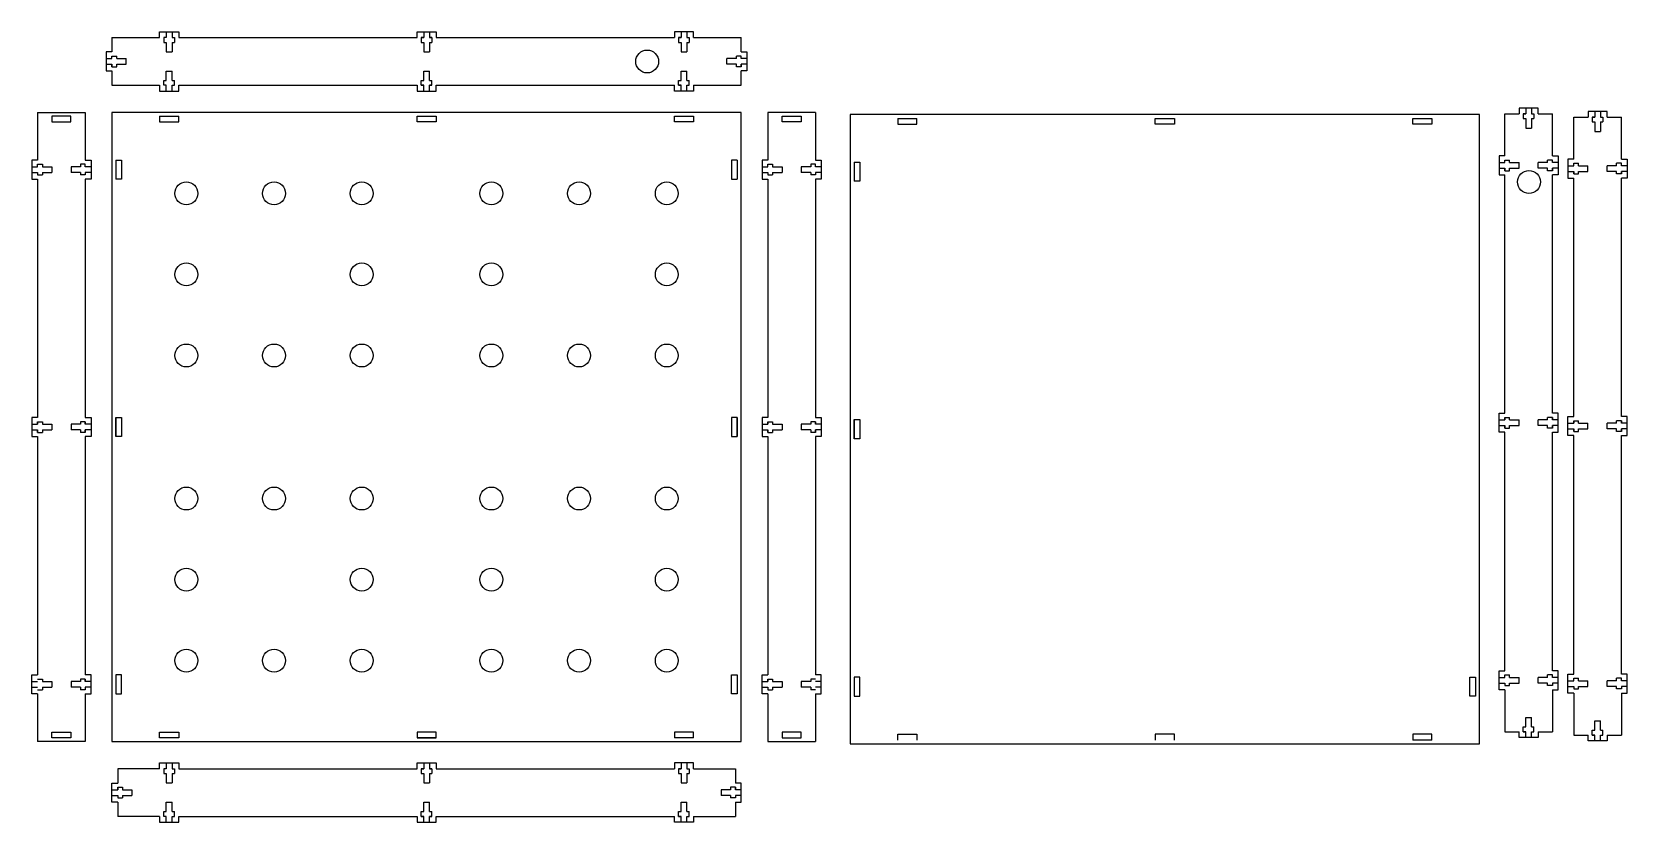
# Model space of a CAD drawing. Header units: millimetres. Extents: x -47 to 790, y -47 to 367.
import ezdxf

# ---------------------------------------------------------------- set-up
doc = ezdxf.new("R2010")
doc.units = ezdxf.units.MM

msp = doc.modelspace()

# ---------------------------------------------------------------- linework, layer by layer
for p, q in [((-5, 364.18), (-5, 356.68)), ((-5, 364.18), (20, 364.18)), ((23.5, 364.18), (22.2, 364.18)), ((22.2, 364.18), (22.2, 361.68)), ((22.2, 361.68), (23.5, 361.68)), ((23.5, 367.18), (23.5, 364.18)), ((23.5, 361.68), (23.5, 358.68)), ((26.5, 367.18), (26.5, 364.18)), ((26.5, 364.18), (27.79, 364.18)), ((26.5, 361.68), (27.79, 361.68)), ((26.5, 361.68), (26.5, 358.68)), ((27.79, 364.18), (27.79, 361.68)), ((30, 364.18), (155, 364.18)), ((158.5, 364.18), (157.2, 364.18)), ((158.5, 364.18), (157.2, 364.18)), ((157.2, 364.18), (157.2, 361.68)), ((157.2, 361.68), (158.5, 361.68)), ((158.5, 367.18), (161.5, 367.18)), ((158.5, 367.18), (158.5, 364.18)), ((158.5, 361.68), (158.5, 358.68)), ((161.5, 367.18), (161.5, 364.18)), ((162.79, 364.18), (161.5, 364.18)), ((161.5, 364.18), (162.79, 364.18)), ((161.5, 361.68), (162.79, 361.68)), ((161.5, 361.68), (161.5, 358.68)), ((162.79, 364.18), (162.79, 361.68)), ((165, 364.18), (290, 364.18)), ((293.5, 364.18), (292.2, 364.18)), ((292.2, 364.18), (292.2, 361.68)), ((292.2, 361.68), (293.5, 361.68)), ((293.5, 367.18), (293.5, 364.18)), ((293.5, 361.68), (293.5, 358.68)), ((296.5, 367.18), (296.5, 364.18)), ((296.5, 361.68), (297.79, 361.68)), ((296.5, 361.68), (296.5, 358.68)), ((297.79, 364.18), (297.79, 361.68)), ((300, 364.18), (325, 364.18)), ((325, 356.68), (325, 364.18)), ((-8, 353.18), (-5, 353.18)), ((-5, 353.18), (-5, 354.47)), ((-5, 354.47), (-2.5, 354.47)), ((-2.5, 353.18), (-2.5, 354.47)), ((-2.5, 353.18), (0.5, 353.18)), ((0.5, 353.18), (2.49, 353.18)), ((2.49, 350.18), (2.49, 353.18)), ((23.5, 358.68), (23.5, 356.69)), ((23.5, 356.69), (26.5, 356.69)), ((26.5, 358.68), (26.5, 356.69)), ((158.5, 358.68), (158.5, 356.69)), ((158.5, 356.69), (161.5, 356.69)), ((161.5, 358.68), (161.5, 356.69)), ((293.5, 358.68), (293.5, 356.69)), ((293.5, 356.69), (296.5, 356.69)), ((296.5, 358.68), (296.5, 356.69)), ((317.51, 350.18), (317.51, 353.18)), ((319.5, 353.18), (317.51, 353.18)), ((322.5, 353.18), (319.5, 353.18)), ((322.5, 353.18), (322.5, 354.47)), ((325, 354.47), (322.5, 354.47)), ((325, 353.18), (325, 354.47)), ((328, 353.18), (325, 353.18)), ((-8, 350.18), (-5, 350.18)), ((-5, 350.18), (-5, 348.88)), ((-5, 348.88), (-2.5, 348.88)), ((-5, 346.68), (-5, 339.18)), ((-2.5, 348.88), (-2.5, 350.18)), ((-2.5, 350.18), (0.5, 350.18)), ((0.5, 350.18), (2.49, 350.18)), ((23.5, 346.67), (26.5, 346.67)), ((23.5, 344.68), (23.5, 346.67)), ((23.5, 341.68), (23.5, 344.68)), ((26.5, 344.68), (26.5, 346.67)), ((26.5, 341.68), (26.5, 344.68)), ((158.5, 346.67), (161.5, 346.67)), ((158.5, 344.68), (158.5, 346.67)), ((158.5, 341.68), (158.5, 344.68)), ((161.5, 344.68), (161.5, 346.67)), ((161.5, 341.68), (161.5, 344.68)), ((293.5, 346.67), (296.5, 346.67)), ((293.5, 344.68), (293.5, 346.67)), ((293.5, 341.68), (293.5, 344.68)), ((296.5, 344.68), (296.5, 346.67)), ((296.5, 341.68), (296.5, 344.68)), ((319.5, 350.18), (317.51, 350.18)), ((322.5, 350.18), (319.5, 350.18)), ((322.5, 348.88), (322.5, 350.18)), ((325, 348.88), (322.5, 348.88)), ((325, 350.18), (325, 348.88)), ((328, 350.18), (325, 350.18)), ((325, 339.18), (325, 346.68)), ((-5, 339.18), (20, 339.18)), ((22.2, 341.68), (23.5, 341.68)), ((22.2, 339.18), (22.2, 341.68)), ((23.5, 339.18), (22.2, 339.18)), ((23.5, 336.18), (23.5, 339.18)), ((26.5, 341.68), (27.79, 341.68)), ((26.5, 339.18), (27.79, 339.18)), ((26.5, 336.18), (26.5, 339.18)), ((27.79, 339.18), (27.79, 341.68)), ((157.2, 341.68), (158.5, 341.68)), ((157.2, 339.18), (157.2, 341.68)), ((158.5, 339.18), (157.2, 339.18)), ((158.5, 339.18), (157.2, 339.18)), ((158.5, 336.18), (158.5, 339.18)), ((158.5, 336.18), (161.5, 336.18)), ((161.5, 341.68), (162.79, 341.68)), ((162.79, 339.18), (161.5, 339.18)), ((161.5, 339.18), (162.79, 339.18)), ((161.5, 336.18), (161.5, 339.18)), ((162.79, 339.18), (162.79, 341.68)), ((292.2, 341.68), (293.5, 341.68)), ((292.2, 339.18), (292.2, 341.68)), ((293.5, 339.18), (292.2, 339.18)), ((293.5, 336.18), (293.5, 339.18)), ((296.5, 341.68), (297.79, 341.68)), ((296.5, 339.18), (297.79, 339.18)), ((296.5, 336.18), (296.5, 339.18)), ((297.79, 339.18), (297.79, 341.68)), ((300, 339.18), (325, 339.18)), ((736.52, 327.21), (736.52, 324.21)), ((739.52, 327.21), (739.52, 324.21)), ((-44, 325), (-19, 325)), ((-44, 325), (-44, 300)), ((-26.5, 323), (-36.5, 323)), ((-19, 325), (-19, 300)), ((20, 323), (30, 323)), ((155, 323), (165, 323)), ((155, 323), (165, 323)), ((161.5, 320), (158.5, 320)), ((290, 323), (300, 323)), ((364, 325), (339, 325)), ((339, 325), (339, 300)), ((346.5, 323), (356.5, 323)), ((364, 325), (364, 300)), ((407.23, 321.85), (417.23, 321.85)), ((542.23, 321.85), (552.23, 321.85)), ((542.23, 321.85), (552.23, 321.85)), ((548.73, 318.85), (545.73, 318.85)), ((677.23, 321.85), (687.23, 321.85)), ((725.52, 302.21), (725.52, 324.21)), ((725.52, 324.21), (733.02, 324.21)), ((736.52, 324.21), (735.22, 324.21)), ((735.22, 324.21), (735.22, 321.71)), ((735.22, 321.71), (736.52, 321.71)), ((736.52, 321.71), (736.52, 318.71)), ((736.52, 318.71), (736.52, 316.72)), ((739.52, 324.21), (740.81, 324.21)), ((739.52, 321.71), (740.81, 321.71)), ((739.52, 321.71), (739.52, 318.71)), ((739.52, 318.71), (739.52, 316.72)), ((740.81, 324.21), (740.81, 321.71)), ((743.02, 324.21), (750.52, 324.21)), ((750.52, 302.21), (750.52, 324.21)), ((761.7, 300.47), (761.7, 322.47)), ((761.7, 322.47), (769.2, 322.47)), ((772.7, 322.47), (771.4, 322.47)), ((771.4, 322.47), (771.4, 319.97)), ((771.4, 319.97), (772.7, 319.97)), ((772.7, 325.47), (772.7, 322.47)), ((772.7, 319.97), (772.7, 316.97)), ((775.7, 325.47), (775.7, 322.47)), ((775.7, 322.47), (776.99, 322.47)), ((775.7, 319.97), (776.99, 319.97)), ((775.7, 319.97), (775.7, 316.97)), ((776.99, 322.47), (776.99, 319.97)), ((779.2, 322.47), (786.7, 322.47)), ((786.7, 300.47), (786.7, 322.47)), ((736.52, 316.72), (739.52, 316.72)), ((772.7, 316.97), (772.7, 314.98)), ((772.7, 314.98), (775.7, 314.98)), ((775.7, 316.97), (775.7, 314.98)), ((-47, 296.5), (-44, 296.5)), ((-47, 293.5), (-44, 293.5)), ((-44, 296.5), (-44, 297.79)), ((-44, 297.79), (-41.5, 297.79)), ((-44, 293.5), (-44, 292.2)), ((-41.5, 297.79), (-41.5, 296.5)), ((-41.5, 296.5), (-38.5, 296.5)), ((-41.5, 293.5), (-41.5, 292.2)), ((-41.5, 293.5), (-38.5, 293.5)), ((-38.5, 296.5), (-36.51, 296.5)), ((-38.5, 293.5), (-36.51, 293.5)), ((-36.51, 296.5), (-36.51, 293.5)), ((-26.49, 296.5), (-26.49, 293.5)), ((-24.5, 296.5), (-26.49, 296.5)), ((-24.5, 293.5), (-26.49, 293.5)), ((-21.5, 296.5), (-24.5, 296.5)), ((-21.5, 293.5), (-24.5, 293.5)), ((-21.5, 297.79), (-21.5, 296.5)), ((-19, 297.79), (-21.5, 297.79)), ((-21.5, 293.5), (-21.5, 292.2)), ((-19, 296.5), (-19, 297.79)), ((-16, 296.5), (-19, 296.5)), ((-19, 293.5), (-19, 292.2)), ((-16, 293.5), (-19, 293.5)), ((-3, 300), (-3, 290)), ((323, 300), (323, 290)), ((336, 296.5), (339, 296.5)), ((336, 293.5), (339, 293.5)), ((339, 296.5), (339, 297.79)), ((339, 297.79), (341.5, 297.79)), ((339, 293.5), (339, 292.2)), ((341.5, 297.79), (341.5, 296.5)), ((341.5, 296.5), (344.5, 296.5)), ((341.5, 293.5), (341.5, 292.2)), ((341.5, 293.5), (344.5, 293.5)), ((344.5, 296.5), (346.49, 296.5)), ((344.5, 293.5), (346.49, 293.5)), ((346.49, 296.5), (346.49, 293.5)), ((356.51, 296.5), (356.51, 293.5)), ((358.5, 296.5), (356.51, 296.5)), ((358.5, 293.5), (356.51, 293.5)), ((361.5, 296.5), (358.5, 296.5)), ((361.5, 293.5), (358.5, 293.5)), ((361.5, 297.79), (361.5, 296.5)), ((364, 297.79), (361.5, 297.79)), ((361.5, 293.5), (361.5, 292.2)), ((364, 296.5), (364, 297.79)), ((367, 296.5), (364, 296.5)), ((364, 293.5), (364, 292.2)), ((367, 293.5), (364, 293.5)), ((384.23, 298.85), (384.23, 288.85)), ((722.52, 298.71), (725.52, 298.71)), ((722.52, 295.71), (725.52, 295.71)), ((725.52, 298.71), (725.52, 300)), ((725.52, 300), (728.02, 300)), ((725.52, 295.71), (725.52, 294.41)), ((725.52, 294.41), (728.02, 294.41)), ((728.02, 298.71), (728.02, 300)), ((728.02, 298.71), (731.02, 298.71)), ((728.02, 294.41), (728.02, 295.71)), ((728.02, 295.71), (731.02, 295.71)), ((731.02, 298.71), (733.01, 298.71)), ((731.02, 295.71), (733.01, 295.71)), ((733.01, 295.71), (733.01, 298.71)), ((743.03, 295.71), (743.03, 298.71)), ((745.02, 298.71), (743.03, 298.71)), ((745.02, 295.71), (743.03, 295.71)), ((748.02, 298.71), (745.02, 298.71)), ((748.02, 295.71), (745.02, 295.71)), ((748.02, 298.71), (748.02, 300)), ((750.52, 300), (748.02, 300)), ((748.02, 294.41), (748.02, 295.71)), ((750.52, 294.41), (748.02, 294.41)), ((753.52, 298.71), (750.52, 298.71)), ((750.52, 295.71), (750.52, 294.41)), ((753.52, 295.71), (750.52, 295.71)), ((758.7, 296.97), (761.7, 296.97)), ((758.7, 293.97), (761.7, 293.97)), ((761.7, 296.97), (761.7, 298.27)), ((761.7, 298.27), (764.2, 298.27)), ((761.7, 293.97), (761.7, 292.68)), ((764.2, 296.97), (764.2, 298.27)), ((764.2, 296.97), (767.2, 296.97)), ((764.2, 292.68), (764.2, 293.97)), ((764.2, 293.97), (767.2, 293.97)), ((767.2, 296.97), (769.19, 296.97)), ((767.2, 293.97), (769.19, 293.97)), ((769.19, 293.97), (769.19, 296.97)), ((779.21, 293.97), (779.21, 296.97)), ((781.2, 296.97), (779.21, 296.97)), ((781.2, 293.97), (779.21, 293.97)), ((784.2, 296.97), (781.2, 296.97)), ((784.2, 293.97), (781.2, 293.97)), ((784.2, 296.97), (784.2, 298.27)), ((786.7, 298.27), (784.2, 298.27)), ((784.2, 292.68), (784.2, 293.97)), ((789.7, 296.97), (786.7, 296.97)), ((786.7, 293.97), (786.7, 292.68)), ((789.7, 293.97), (786.7, 293.97)), ((-44, 292.2), (-41.5, 292.2)), ((-44, 290), (-44, 165)), ((-19, 292.2), (-21.5, 292.2)), ((339, 292.2), (341.5, 292.2)), ((364, 292.2), (361.5, 292.2)), ((364, 290), (364, 165)), ((750.52, 167.21), (750.52, 292.21)), ((761.7, 292.68), (764.2, 292.68)), ((786.7, 292.68), (784.2, 292.68)), ((786.7, 165.47), (786.7, 290.47)), ((-47, 161.5), (-47, 158.5)), ((-47, 161.5), (-44, 161.5)), ((-44, 161.5), (-44, 162.79)), ((-44, 161.5), (-44, 162.79)), ((-44, 162.79), (-41.5, 162.79)), ((-41.5, 162.79), (-41.5, 161.5)), ((-41.5, 161.5), (-38.5, 161.5)), ((-38.5, 161.5), (-36.51, 161.5)), ((-36.51, 161.5), (-36.51, 158.5)), ((-26.49, 161.5), (-26.49, 158.5)), ((-24.5, 161.5), (-26.49, 161.5)), ((-21.5, 161.5), (-24.5, 161.5)), ((-21.5, 162.79), (-21.5, 161.5)), ((-19, 162.79), (-21.5, 162.79)), ((-19, 161.5), (-19, 162.79)), ((-19, 161.5), (-19, 162.79)), ((-16, 161.5), (-19, 161.5)), ((-16, 161.5), (-16, 158.5)), ((-3, 155), (-3, 165)), ((-3, 165), (-3, 155)), ((0, 161.5), (0, 158.5)), ((320, 161.5), (320, 158.5)), ((323, 155), (323, 165)), ((323, 165), (323, 155)), ((336, 161.5), (336, 158.5)), ((336, 161.5), (339, 161.5)), ((339, 161.5), (339, 162.79)), ((339, 162.79), (341.5, 162.79)), ((339, 161.5), (339, 162.79)), ((341.5, 162.79), (341.5, 161.5)), ((341.5, 161.5), (344.5, 161.5)), ((344.5, 161.5), (346.49, 161.5)), ((346.49, 161.5), (346.49, 158.5)), ((356.51, 161.5), (356.51, 158.5)), ((358.5, 161.5), (356.51, 161.5)), ((361.5, 161.5), (358.5, 161.5)), ((361.5, 162.79), (361.5, 161.5)), ((364, 162.79), (361.5, 162.79)), ((364, 161.5), (364, 162.79)), ((364, 161.5), (364, 162.79)), ((367, 161.5), (364, 161.5)), ((367, 161.5), (367, 158.5)), ((384.23, 153.85), (384.23, 163.85)), ((384.23, 163.85), (384.23, 153.85)), ((387.23, 160.35), (387.23, 157.35)), ((722.52, 160.71), (722.52, 163.71)), ((722.52, 163.71), (725.52, 163.71)), ((722.52, 160.71), (725.52, 160.71)), ((725.52, 165), (725.52, 163.71)), ((725.52, 163.71), (725.52, 165)), ((725.52, 165), (728.02, 165)), ((725.52, 160.71), (725.52, 159.41)), ((725.52, 160.71), (725.52, 159.41)), ((725.52, 159.41), (728.02, 159.41)), ((728.02, 163.71), (728.02, 165)), ((728.02, 163.71), (731.02, 163.71)), ((728.02, 159.41), (728.02, 160.71)), ((728.02, 160.71), (731.02, 160.71)), ((731.02, 163.71), (733.01, 163.71)), ((731.02, 160.71), (733.01, 160.71)), ((733.01, 160.71), (733.01, 163.71)), ((743.03, 160.71), (743.03, 163.71)), ((745.02, 163.71), (743.03, 163.71)), ((745.02, 160.71), (743.03, 160.71)), ((748.02, 163.71), (745.02, 163.71)), ((748.02, 160.71), (745.02, 160.71)), ((748.02, 163.71), (748.02, 165)), ((750.52, 165), (748.02, 165)), ((748.02, 159.41), (748.02, 160.71)), ((750.52, 159.41), (748.02, 159.41)), ((750.52, 165), (750.52, 163.71)), ((750.52, 163.71), (750.52, 165)), ((753.52, 163.71), (750.52, 163.71)), ((750.52, 160.71), (750.52, 159.41)), ((750.52, 160.71), (750.52, 159.41)), ((753.52, 160.71), (750.52, 160.71)), ((753.52, 160.71), (753.52, 163.71)), ((758.7, 158.97), (758.7, 161.97)), ((758.7, 161.97), (761.7, 161.97)), ((761.7, 163.27), (761.7, 161.97)), ((761.7, 161.97), (761.7, 163.27)), ((761.7, 163.27), (764.2, 163.27)), ((764.2, 161.97), (764.2, 163.27)), ((764.2, 161.97), (767.2, 161.97)), ((767.2, 161.97), (769.19, 161.97)), ((769.19, 158.97), (769.19, 161.97)), ((779.21, 158.97), (779.21, 161.97)), ((781.2, 161.97), (779.21, 161.97)), ((784.2, 161.97), (781.2, 161.97)), ((784.2, 161.97), (784.2, 163.27)), ((786.7, 163.27), (784.2, 163.27)), ((786.7, 163.27), (786.7, 161.97)), ((786.7, 161.97), (786.7, 163.27)), ((789.7, 161.97), (786.7, 161.97)), ((789.7, 158.97), (789.7, 161.97)), ((-47, 158.5), (-44, 158.5)), ((-44, 157.2), (-44, 158.5)), ((-44, 158.5), (-44, 157.2)), ((-44, 157.2), (-41.5, 157.2)), ((-44, 155), (-44, 30)), ((-41.5, 158.5), (-41.5, 157.2)), ((-41.5, 158.5), (-38.5, 158.5)), ((-38.5, 158.5), (-36.51, 158.5)), ((-24.5, 158.5), (-26.49, 158.5)), ((-21.5, 158.5), (-24.5, 158.5)), ((-21.5, 158.5), (-21.5, 157.2)), ((-19, 157.2), (-21.5, 157.2)), ((-19, 157.2), (-19, 158.5)), ((-19, 158.5), (-19, 157.2)), ((-16, 158.5), (-19, 158.5)), ((336, 158.5), (339, 158.5)), ((339, 157.2), (339, 158.5)), ((339, 158.5), (339, 157.2)), ((339, 157.2), (341.5, 157.2)), ((341.5, 158.5), (341.5, 157.2)), ((341.5, 158.5), (344.5, 158.5)), ((344.5, 158.5), (346.49, 158.5)), ((358.5, 158.5), (356.51, 158.5)), ((361.5, 158.5), (358.5, 158.5)), ((361.5, 158.5), (361.5, 157.2)), ((364, 157.2), (361.5, 157.2)), ((364, 157.2), (364, 158.5)), ((364, 158.5), (364, 157.2)), ((367, 158.5), (364, 158.5)), ((364, 155), (364, 30)), ((750.52, 32.21), (750.52, 157.21)), ((758.7, 158.97), (761.7, 158.97)), ((761.7, 158.97), (761.7, 157.68)), ((761.7, 158.97), (761.7, 157.68)), ((761.7, 157.68), (764.2, 157.68)), ((764.2, 157.68), (764.2, 158.97)), ((764.2, 158.97), (767.2, 158.97)), ((767.2, 158.97), (769.19, 158.97)), ((781.2, 158.97), (779.21, 158.97)), ((784.2, 158.97), (781.2, 158.97)), ((784.2, 157.68), (784.2, 158.97)), ((786.7, 157.68), (784.2, 157.68)), ((786.7, 158.97), (786.7, 157.68)), ((786.7, 158.97), (786.7, 157.68)), ((789.7, 158.97), (786.7, 158.97)), ((786.7, 30.47), (786.7, 155.47)), ((-47, 26.5), (-44, 26.5)), ((-44, 27.79), (-41.5, 27.79)), ((-41.5, 27.79), (-41.5, 26.5)), ((-41.5, 26.5), (-38.5, 26.5)), ((-38.5, 26.5), (-36.51, 26.5)), ((-36.51, 26.5), (-36.51, 23.5)), ((-26.49, 26.5), (-26.49, 23.5)), ((-24.5, 26.5), (-26.49, 26.5)), ((-21.5, 26.5), (-24.5, 26.5)), ((-21.5, 27.79), (-21.5, 26.5)), ((-19, 27.79), (-21.5, 27.79)), ((-19, 26.5), (-19, 27.79)), ((-16, 26.5), (-19, 26.5)), ((-3, 30), (-3, 20)), ((323, 30), (323, 20)), ((336, 26.5), (339, 26.5)), ((339, 26.5), (339, 27.79)), ((339, 27.79), (341.5, 27.79)), ((341.5, 27.79), (341.5, 26.5)), ((341.5, 26.5), (344.5, 26.5)), ((344.5, 26.5), (346.49, 26.5)), ((346.49, 26.5), (346.49, 23.5)), ((356.51, 26.5), (356.51, 23.5)), ((358.5, 26.5), (356.51, 26.5)), ((361.5, 26.5), (358.5, 26.5)), ((361.5, 27.79), (361.5, 26.5)), ((364, 27.79), (361.5, 27.79)), ((367, 26.5), (364, 26.5)), ((384.23, 28.85), (384.23, 18.85)), ((710.23, 28.85), (710.23, 18.85)), ((722.52, 28.71), (725.52, 28.71)), ((722.52, 25.71), (725.52, 25.71)), ((725.52, 28.71), (725.52, 30)), ((725.52, 30), (728.02, 30)), ((725.52, 25.71), (725.52, 24.41)), ((728.02, 28.71), (728.02, 30)), ((728.02, 28.71), (731.02, 28.71)), ((728.02, 24.41), (728.02, 25.71)), ((728.02, 25.71), (731.02, 25.71)), ((731.02, 28.71), (733.01, 28.71)), ((731.02, 25.71), (733.01, 25.71)), ((733.01, 25.71), (733.01, 28.71)), ((743.03, 25.71), (743.03, 28.71)), ((745.02, 28.71), (743.03, 28.71)), ((745.02, 25.71), (743.03, 25.71)), ((748.02, 28.71), (745.02, 28.71)), ((748.02, 25.71), (745.02, 25.71)), ((748.02, 28.71), (748.02, 30)), ((750.52, 30), (748.02, 30)), ((748.02, 24.41), (748.02, 25.71)), ((750.52, 28.71), (750.52, 30)), ((753.52, 28.71), (750.52, 28.71)), ((750.52, 25.71), (750.52, 24.41)), ((753.52, 25.71), (750.52, 25.71)), ((758.7, 26.97), (761.7, 26.97)), ((761.7, 26.97), (761.7, 28.27)), ((761.7, 28.27), (764.2, 28.27)), ((764.2, 26.97), (764.2, 28.27)), ((764.2, 26.97), (767.2, 26.97)), ((767.2, 26.97), (769.19, 26.97)), ((769.19, 23.97), (769.19, 26.97)), ((779.21, 23.97), (779.21, 26.97)), ((781.2, 26.97), (779.21, 26.97)), ((784.2, 26.97), (781.2, 26.97)), ((784.2, 26.97), (784.2, 28.27)), ((786.7, 28.27), (784.2, 28.27)), ((786.7, 26.97), (786.7, 28.27)), ((789.7, 26.97), (786.7, 26.97)), ((-47, 23.5), (-44, 23.5)), ((-44, 22.2), (-41.5, 22.2)), ((-44, 20), (-44, -5)), ((-41.5, 23.5), (-41.5, 22.2)), ((-41.5, 23.5), (-38.5, 23.5)), ((-38.5, 23.5), (-36.51, 23.5)), ((-24.5, 23.5), (-26.49, 23.5)), ((-21.5, 23.5), (-24.5, 23.5)), ((-21.5, 23.5), (-21.5, 22.2)), ((-19, 22.2), (-21.5, 22.2)), ((-19, 23.5), (-19, 22.2)), ((-16, 23.5), (-19, 23.5)), ((-19, 20), (-19, -5)), ((336, 23.5), (339, 23.5)), ((339, 23.5), (339, 22.2)), ((339, 22.2), (341.5, 22.2)), ((339, 20), (339, -5)), ((341.5, 23.5), (341.5, 22.2)), ((341.5, 23.5), (344.5, 23.5)), ((344.5, 23.5), (346.49, 23.5)), ((358.5, 23.5), (356.51, 23.5)), ((361.5, 23.5), (358.5, 23.5)), ((361.5, 23.5), (361.5, 22.2)), ((364, 22.2), (361.5, 22.2)), ((367, 23.5), (364, 23.5)), ((364, 20), (364, -5)), ((725.52, 24.41), (728.02, 24.41)), ((725.52, 22.21), (725.52, 0.21)), ((750.52, 24.41), (748.02, 24.41)), ((750.52, 22.21), (750.52, 0.21)), ((758.7, 23.97), (761.7, 23.97)), ((761.7, 23.97), (761.7, 22.68)), ((761.7, 22.68), (764.2, 22.68)), ((761.7, 20.47), (761.7, -1.53)), ((764.2, 22.68), (764.2, 23.97)), ((764.2, 23.97), (767.2, 23.97)), ((767.2, 23.97), (769.19, 23.97)), ((781.2, 23.97), (779.21, 23.97)), ((784.2, 23.97), (781.2, 23.97)), ((784.2, 22.68), (784.2, 23.97)), ((786.7, 22.68), (784.2, 22.68)), ((786.7, 23.97), (786.7, 22.68)), ((789.7, 23.97), (786.7, 23.97)), ((786.7, 20.47), (786.7, -1.53)), ((161.5, 0), (158.5, 0)), ((725.52, 0.21), (733.02, 0.21)), ((735.22, 2.71), (736.52, 2.71)), ((735.22, 0.21), (735.22, 2.71)), ((736.52, 0.21), (735.22, 0.21)), ((736.52, 7.7), (739.52, 7.7)), ((736.52, 5.71), (736.52, 7.7)), ((736.52, 2.71), (736.52, 5.71)), ((736.52, -2.79), (736.52, 0.21)), ((739.52, 5.71), (739.52, 7.7)), ((739.52, 2.71), (739.52, 5.71)), ((739.52, 2.71), (740.81, 2.71)), ((739.52, 0.21), (740.81, 0.21)), ((739.52, -2.79), (739.52, 0.21)), ((740.81, 0.21), (740.81, 2.71)), ((743.02, 0.21), (750.52, 0.21)), ((771.4, 0.97), (772.7, 0.97)), ((771.4, -1.53), (771.4, 0.97)), ((772.7, 5.96), (775.7, 5.96)), ((772.7, 3.97), (772.7, 5.96)), ((772.7, 0.97), (772.7, 3.97)), ((775.7, 3.97), (775.7, 5.96)), ((775.7, 0.97), (775.7, 3.97)), ((775.7, 0.97), (776.99, 0.97)), ((776.99, -1.53), (776.99, 0.97)), ((-19, -5), (-44, -5)), ((-26.5, -3), (-36.5, -3)), ((30, -3), (20, -3)), ((155, -3), (165, -3)), ((165, -3), (155, -3)), ((300, -3), (290, -3)), ((339, -5), (364, -5)), ((346.5, -3), (356.5, -3)), ((548.73, -1.15), (545.73, -1.15)), ((687.23, -4.15), (677.23, -4.15)), ((761.7, -1.53), (769.2, -1.53)), ((772.7, -1.53), (771.4, -1.53)), ((772.7, -4.53), (772.7, -1.53)), ((775.7, -1.53), (776.99, -1.53)), ((775.7, -4.53), (775.7, -1.53)), ((779.2, -1.53), (786.7, -1.53)), ((23.5, -16.18), (23.5, -19.18)), ((26.5, -16.18), (26.5, -19.18)), ((158.5, -16.18), (161.5, -16.18)), ((158.5, -16.18), (158.5, -19.18)), ((161.5, -16.18), (161.5, -19.18)), ((293.5, -16.18), (293.5, -19.18)), ((296.5, -16.18), (296.5, -19.18)), ((20, -19.18), (-2, -19.18)), ((-2, -19.18), (-2, -26.68)), ((23.5, -19.18), (22.2, -19.18)), ((22.2, -19.18), (22.2, -21.68)), ((22.2, -21.68), (23.5, -21.68)), ((23.5, -21.68), (23.5, -24.68)), ((23.5, -24.68), (23.5, -26.67)), ((26.5, -19.18), (27.79, -19.18)), ((26.5, -21.68), (27.79, -21.68)), ((26.5, -21.68), (26.5, -24.68)), ((26.5, -24.68), (26.5, -26.67)), ((27.79, -19.18), (27.79, -21.68)), ((158.5, -19.18), (157.2, -19.18)), ((158.5, -19.18), (157.2, -19.18)), ((157.2, -19.18), (157.2, -21.68)), ((157.2, -21.68), (158.5, -21.68)), ((158.5, -21.68), (158.5, -24.68)), ((158.5, -24.68), (158.5, -26.67)), ((162.79, -19.18), (161.5, -19.18)), ((161.5, -19.18), (162.79, -19.18)), ((161.5, -21.68), (162.79, -21.68)), ((161.5, -21.68), (161.5, -24.68)), ((161.5, -24.68), (161.5, -26.67)), ((162.79, -19.18), (162.79, -21.68)), ((293.5, -19.18), (292.2, -19.18)), ((292.2, -19.18), (292.2, -21.68)), ((292.2, -21.68), (293.5, -21.68)), ((293.5, -21.68), (293.5, -24.68)), ((293.5, -24.68), (293.5, -26.67)), ((296.5, -19.18), (297.79, -19.18)), ((296.5, -21.68), (297.79, -21.68)), ((296.5, -21.68), (296.5, -24.68)), ((296.5, -24.68), (296.5, -26.67)), ((297.79, -19.18), (297.79, -21.68)), ((300, -19.18), (322, -19.18)), ((322, -19.18), (322, -26.68)), ((-5, -30.18), (-2, -30.18)), ((-5, -33.18), (-2, -33.18)), ((-2, -30.18), (-2, -28.88)), ((-2, -28.88), (0.5, -28.88)), ((-2, -33.18), (-2, -34.47)), ((0.5, -28.88), (0.5, -30.18)), ((0.5, -30.18), (3.5, -30.18)), ((0.5, -33.18), (0.5, -34.47)), ((0.5, -33.18), (3.5, -33.18)), ((3.5, -30.18), (5.49, -30.18)), ((3.5, -33.18), (5.49, -33.18)), ((5.49, -30.18), (5.49, -33.18)), ((23.5, -26.67), (26.5, -26.67)), ((158.5, -26.67), (161.5, -26.67)), ((293.5, -26.67), (296.5, -26.67)), ((314.51, -30.18), (314.51, -33.18)), ((316.5, -30.18), (314.51, -30.18)), ((316.5, -33.18), (314.51, -33.18)), ((319.5, -30.18), (316.5, -30.18)), ((319.5, -33.18), (316.5, -33.18)), ((319.5, -28.88), (319.5, -30.18)), ((322, -28.88), (319.5, -28.88)), ((319.5, -33.18), (319.5, -34.47)), ((322, -30.18), (322, -28.88)), ((325, -30.18), (322, -30.18)), ((322, -33.18), (322, -34.47)), ((325, -33.18), (322, -33.18)), ((-2, -34.47), (0.5, -34.47)), ((-2, -36.68), (-2, -44.18)), ((22.2, -41.68), (23.5, -41.68)), ((22.2, -44.18), (22.2, -41.68)), ((23.5, -36.69), (26.5, -36.69)), ((23.5, -38.68), (23.5, -36.69)), ((23.5, -41.68), (23.5, -38.68)), ((26.5, -38.68), (26.5, -36.69)), ((26.5, -41.68), (26.5, -38.68)), ((26.5, -41.68), (27.79, -41.68)), ((27.79, -44.18), (27.79, -41.68)), ((157.2, -41.68), (158.5, -41.68)), ((157.2, -44.18), (157.2, -41.68)), ((158.5, -36.69), (161.5, -36.69)), ((158.5, -38.68), (158.5, -36.69)), ((158.5, -41.68), (158.5, -38.68)), ((161.5, -38.68), (161.5, -36.69)), ((161.5, -41.68), (161.5, -38.68)), ((161.5, -41.68), (162.79, -41.68)), ((162.79, -44.18), (162.79, -41.68)), ((292.2, -41.68), (293.5, -41.68)), ((292.2, -44.18), (292.2, -41.68)), ((293.5, -36.69), (296.5, -36.69)), ((293.5, -38.68), (293.5, -36.69)), ((293.5, -41.68), (293.5, -38.68)), ((296.5, -38.68), (296.5, -36.69)), ((296.5, -41.68), (296.5, -38.68)), ((296.5, -41.68), (297.79, -41.68)), ((297.79, -44.18), (297.79, -41.68)), ((322, -34.47), (319.5, -34.47)), ((322, -36.68), (322, -44.18)), ((20, -44.18), (-2, -44.18)), ((23.5, -44.18), (22.2, -44.18)), ((23.5, -47.18), (23.5, -44.18)), ((26.5, -44.18), (27.79, -44.18)), ((26.5, -47.18), (26.5, -44.18)), ((30, -44.18), (155, -44.18)), ((158.5, -44.18), (157.2, -44.18)), ((158.5, -44.18), (157.2, -44.18)), ((158.5, -47.18), (158.5, -44.18)), ((158.5, -47.18), (161.5, -47.18)), ((162.79, -44.18), (161.5, -44.18)), ((161.5, -44.18), (162.79, -44.18)), ((161.5, -47.18), (161.5, -44.18)), ((165, -44.18), (290, -44.18)), ((293.5, -44.18), (292.2, -44.18)), ((293.5, -47.18), (293.5, -44.18)), ((296.5, -47.18), (296.5, -44.18)), ((300, -44.18), (322, -44.18))]:
    msp.add_line(p, q)
for points in [[(20, 364.18), (20, 367.18), (30, 367.18), (30, 364.18)], [(155, 364.18), (155, 367.18), (165, 367.18), (165, 364.18)], [(157.2, 364.18), (158.5, 364.18)], [(161.5, 364.18), (162.79, 364.18)], [(165, 364.18), (290, 364.18)], [(300, 364.18), (300, 367.18), (290, 367.18), (290, 364.18)], [(292.2, 364.18), (293.5, 364.18)], [(296.5, 364.18), (297.79, 364.18)], [(-5, 356.68), (-8, 356.68), (-8, 346.68), (-5, 346.68)], [(-5, 353.18), (-5, 354.47)], [(325, 356.68), (328, 356.68), (328, 346.68), (325, 346.68)], [(325, 353.18), (325, 354.47)], [(-5, 348.88), (-5, 350.18)], [(325, 348.88), (325, 350.18)], [(20, 339.18), (20, 336.18), (30, 336.18), (30, 339.18)], [(30, 339.18), (155, 339.18)], [(155, 339.18), (155, 336.18), (165, 336.18), (165, 339.18)], [(157.2, 339.18), (158.5, 339.18)], [(161.5, 339.18), (162.79, 339.18)], [(165, 339.18), (290, 339.18)], [(300, 339.18), (300, 336.18), (290, 336.18), (290, 339.18)], [(292.2, 339.18), (293.5, 339.18)], [(296.5, 339.18), (297.79, 339.18)], [(743.02, 324.21), (743.02, 327.21), (733.02, 327.21), (733.02, 324.21)], [(-36.5, 323), (-36.5, 320), (-26.5, 320), (-26.5, 323)], [(20, 323), (20, 320), (30, 320), (30, 323)], [(165, 323), (165, 320), (155, 320), (155, 323)], [(300, 323), (300, 320), (290, 320), (290, 323)], [(356.5, 323), (356.5, 320), (346.5, 320), (346.5, 323)], [(407.23, 321.85), (407.23, 318.85), (417.23, 318.85), (417.23, 321.85)], [(552.23, 321.85), (552.23, 318.85), (542.23, 318.85), (542.23, 321.85)], [(687.23, 321.85), (687.23, 318.85), (677.23, 318.85), (677.23, 321.85)], [(735.22, 324.21), (736.52, 324.21)], [(739.52, 324.21), (740.81, 324.21)], [(779.2, 322.47), (779.2, 325.47), (769.2, 325.47), (769.2, 322.47)], [(771.4, 322.47), (772.7, 322.47)], [(775.7, 322.47), (776.99, 322.47)], [(725.52, 302.21), (722.52, 302.21), (722.52, 292.21), (725.52, 292.21)], [(750.52, 302.21), (753.52, 302.21), (753.52, 292.21), (750.52, 292.21)], [(-44, 300), (-47, 300), (-47, 290), (-44, 290)], [(-19, 300), (-16, 300), (-16, 290), (-19, 290)], [(-3, 300), (0, 300), (0, 290), (-3, 290)], [(323, 300), (320, 300), (320, 290), (323, 290)], [(339, 300), (336, 300), (336, 290), (339, 290)], [(364, 300), (367, 300), (367, 290), (364, 290)], [(384.23, 298.85), (387.23, 298.85), (387.23, 288.85), (384.23, 288.85)], [(725.52, 298.71), (725.52, 300)], [(725.52, 294.41), (725.52, 295.71)], [(750.52, 298.71), (750.52, 300)], [(750.52, 294.41), (750.52, 295.71)], [(761.7, 300.47), (758.7, 300.47), (758.7, 290.47), (761.7, 290.47)], [(761.7, 296.97), (761.7, 298.27)], [(761.7, 292.68), (761.7, 293.97)], [(786.7, 300.47), (789.7, 300.47), (789.7, 290.47), (786.7, 290.47)], [(786.7, 296.97), (786.7, 298.27)], [(786.7, 292.68), (786.7, 293.97)], [(-19, 290), (-19, 165)], [(339, 290), (339, 165)], [(725.52, 167.21), (725.52, 292.21)], [(750.52, 167.21), (750.52, 292.21)], [(761.7, 165.47), (761.7, 290.47)], [(786.7, 165.47), (786.7, 290.47)], [(-44, 165), (-47, 165), (-47, 155), (-44, 155)], [(-44, 162.79), (-44, 161.5)], [(-19, 165), (-16, 165), (-16, 155), (-19, 155)], [(-19, 162.79), (-19, 161.5)], [(-3, 165), (0, 165), (0, 155), (-3, 155)], [(323, 165), (320, 165), (320, 155), (323, 155)], [(339, 165), (336, 165), (336, 155), (339, 155)], [(339, 162.79), (339, 161.5)], [(364, 165), (367, 165), (367, 155), (364, 155)], [(364, 162.79), (364, 161.5)], [(384.23, 163.85), (387.23, 163.85), (387.23, 153.85), (384.23, 153.85)], [(725.52, 157.21), (722.52, 157.21), (722.52, 167.21), (725.52, 167.21)], [(725.52, 163.71), (725.52, 165)], [(725.52, 159.41), (725.52, 160.71)], [(750.52, 157.21), (753.52, 157.21), (753.52, 167.21), (750.52, 167.21)], [(750.52, 163.71), (750.52, 165)], [(750.52, 159.41), (750.52, 160.71)], [(761.7, 155.47), (758.7, 155.47), (758.7, 165.47), (761.7, 165.47)], [(761.7, 161.97), (761.7, 163.27)], [(786.7, 155.47), (789.7, 155.47), (789.7, 165.47), (786.7, 165.47)], [(786.7, 161.97), (786.7, 163.27)], [(-44, 158.5), (-44, 157.2)], [(-19, 158.5), (-19, 157.2)], [(-19, 155), (-19, 30)], [(339, 158.5), (339, 157.2)], [(339, 155), (339, 30)], [(364, 158.5), (364, 157.2)], [(725.52, 32.21), (725.52, 157.21)], [(761.7, 157.68), (761.7, 158.97)], [(761.7, 30.47), (761.7, 155.47)], [(786.7, 157.68), (786.7, 158.97)], [(-44, 20), (-47, 20), (-47, 30), (-44, 30)], [(-19, 20), (-16, 20), (-16, 30), (-19, 30)], [(-19, 27.79), (-19, 26.5)], [(-3, 20), (0, 20), (0, 30), (-3, 30)], [(323, 20), (320, 20), (320, 30), (323, 30)], [(339, 20), (336, 20), (336, 30), (339, 30)], [(339, 27.79), (339, 26.5)], [(364, 20), (367, 20), (367, 30), (364, 30)], [(384.23, 18.85), (387.23, 18.85), (387.23, 28.85), (384.23, 28.85)], [(710.23, 18.85), (707.23, 18.85), (707.23, 28.85), (710.23, 28.85)], [(725.52, 22.21), (722.52, 22.21), (722.52, 32.21), (725.52, 32.21)], [(750.52, 22.21), (753.52, 22.21), (753.52, 32.21), (750.52, 32.21)], [(761.7, 20.47), (758.7, 20.47), (758.7, 30.47), (761.7, 30.47)], [(786.7, 20.47), (789.7, 20.47), (789.7, 30.47), (786.7, 30.47)], [(-19, 23.5), (-19, 22.2)], [(339, 23.5), (339, 22.2)], [(165, -3), (165, 0), (155, 0), (155, -3)], [(743.02, 0.21), (743.02, -2.79), (733.02, -2.79), (733.02, 0.21)], [(735.22, 0.21), (736.52, 0.21)], [(739.52, 0.21), (740.81, 0.21)], [(-36.5, -3), (-36.5, 0), (-26.5, 0), (-26.5, -3)], [(20, -3), (20, 0), (30, 0), (30, -3)], [(300, -3), (300, 0), (290, 0), (290, -3)], [(356.5, -3), (356.5, 0), (346.5, 0), (346.5, -3)], [(407.23, -4.15), (407.23, -1.15), (417.23, -1.15), (417.23, -4.15)], [(552.23, -4.15), (552.23, -1.15), (542.23, -1.15), (542.23, -4.15)], [(687.23, -4.15), (687.23, -1.15), (677.23, -1.15), (677.23, -4.15)], [(779.2, -1.53), (779.2, -4.53), (769.2, -4.53), (769.2, -1.53)], [(771.4, -1.53), (772.7, -1.53)], [(775.7, -1.53), (776.99, -1.53)], [(20, -19.18), (20, -16.18), (30, -16.18), (30, -19.18)], [(155, -19.18), (155, -16.18), (165, -16.18), (165, -19.18)], [(300, -19.18), (300, -16.18), (290, -16.18), (290, -19.18)], [(30, -19.18), (155, -19.18)], [(157.2, -19.18), (158.5, -19.18)], [(161.5, -19.18), (162.79, -19.18)], [(165, -19.18), (290, -19.18)], [(292.2, -19.18), (293.5, -19.18)], [(296.5, -19.18), (297.79, -19.18)], [(-2, -36.68), (-5, -36.68), (-5, -26.68), (-2, -26.68)], [(-2, -28.88), (-2, -30.18)], [(-2, -33.18), (-2, -34.47)], [(322, -36.68), (325, -36.68), (325, -26.68), (322, -26.68)], [(322, -28.88), (322, -30.18)], [(322, -33.18), (322, -34.47)], [(20, -44.18), (20, -47.18), (30, -47.18), (30, -44.18)], [(155, -44.18), (155, -47.18), (165, -47.18), (165, -44.18)], [(157.2, -44.18), (158.5, -44.18)], [(161.5, -44.18), (162.79, -44.18)], [(165, -44.18), (290, -44.18)], [(300, -44.18), (300, -47.18), (290, -47.18), (290, -44.18)], [(292.2, -44.18), (293.5, -44.18)], [(296.5, -44.18), (297.79, -44.18)]]:
    msp.add_lwpolyline(points)
for points in [[(-5, -5), (325, -5), (325, 325), (-5, 325)], [(382.23, -6.15), (712.23, -6.15), (712.23, 323.85), (382.23, 323.85)]]:
    msp.add_lwpolyline(points, close=True)
for centre in [(275.71, 351.68), (738.23, 288.5), (34, 282.5), (80, 282.5), (126, 282.5), (194, 282.5), (240, 282.5), (286, 282.5), (34, 240), (126, 240), (194, 240), (286, 240), (34, 197.5), (34, 197.5), (80, 197.5), (126, 197.5), (126, 197.5), (194, 197.5), (194, 197.5), (240, 197.5), (286, 197.5), (286, 197.5), (34, 122.5), (34, 122.5), (80, 122.5), (126, 122.5), (126, 122.5), (194, 122.5), (194, 122.5), (240, 122.5), (286, 122.5), (286, 122.5), (34, 80), (126, 80), (194, 80), (286, 80), (34, 37.5), (80, 37.5), (126, 37.5), (194, 37.5), (240, 37.5), (286, 37.5)]:
    msp.add_circle(centre, 6)

doc.saveas('drawing.dxf')
